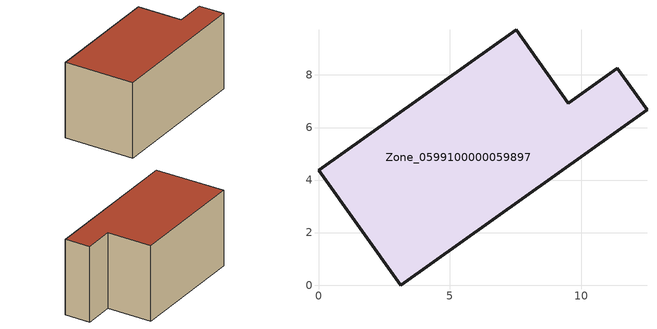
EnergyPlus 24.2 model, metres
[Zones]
Zone_0599100000059897
 floor ground (C_G): 3.12,0 0,4.37 7.52,9.72 9.51,6.93 11.38,8.26 12.51,6.68 z0
 wall outside (C_F): 3.12,0 12.51,6.68 11.38,8.26 9.51,6.93 7.52,9.72 0,4.37 3.12,0 z0:5.8
 roof outside (C_R): 0,4.37 3.12,0 12.51,6.68 11.38,8.26 9.51,6.93 7.52,9.72 z5.8
[BUILDING]
Pand.0599100000059897: North Axis=0; Terrain=City; Loads Convergence Tolerance Value=0.04; Temperature Convergence Tolerance Value=0.4; Solar Distribution=FullExterior; Maximum Number of Warmup Days=25; Minimum Number of Warmup Days=1
[Site:Location]
Rotterdam.The.Hague.AP_ZH_NLD Design_Conditions: Latitude=51.96; Longitude=4.45; Time Zone=1; Elevation=-4.5
[SITE:GROUNDTEMPERATURE:BUILDINGSURFACE]
18, 18, 18, 18, 18, 18, 18, 18, 18, 18, 18, 18
[MATERIAL] Thermal Absorptance=0.9; Solar Absorptance=0.7; Visible Absorptance=0.7
Name | Roughness | Thickness | Conductivity | Density | Specific Heat
G.TI.1975-1991 | MediumSmooth | 0.15 | 0.288461 | 540 | 1210
F.TI.1975-1991 | Rough | 0.3 | 0.230769 | 1920 | 840
R.TI.1975-1991 | MediumRough | 0.2 | 0.153846 | 1500 | 1000
[CONSTRUCTION]
C_G: G.TI.1975-1991
C_F: F.TI.1975-1991
C_R: R.TI.1975-1991
[ZONE]
Zone_0599100000059897: Type=1; Multiplier=1; Ceiling Height=Autocalculate; Volume=Autocalculate; Floor Area=autocalculate; Part of Total Floor Area=Yes
[ZONEINFILTRATION:DESIGNFLOWRATE]
Infil_Zone_0599100000059897: Zone or ZoneList or Space or SpaceList=Zone_0599100000059897; Schedule=AlwaysOn; Design Flow Rate Calculation Method=Flow/Area; Flow Rate per Floor Area=0.003; Constant Term Coefficient=1; Temperature Term Coefficient=0; Velocity Term Coefficient=0; Velocity Squared Term Coefficient=0
[HVACTEMPLATE:ZONE:IDEALLOADSAIRSYSTEM]
Zone_0599100000059897: Maximum Heating Supply Air Temperature=50; Minimum Cooling Supply Air Temperature=13; Maximum Heating Supply Air Humidity Ratio=0.0156; Minimum Cooling Supply Air Humidity Ratio=0.0077; Heating Limit=NoLimit; Cooling Limit=NoLimit; Dehumidification Control Type=ConstantSensibleHeatRatio; Cooling Sensible Heat Ratio=0.7; Dehumidification Setpoint=60; Humidification Control Type=None; Humidification Setpoint=30; Outdoor Air Method=None; Outdoor Air Flow Rate per Person=0.00944; Outdoor Air Flow Rate per Zone Floor Area=0; Outdoor Air Flow Rate per Zone=0; Demand Controlled Ventilation Type=None; Outdoor Air Economizer Type=NoEconomizer; Heat Recovery Type=None; Sensible Heat Recovery Effectiveness=0.7; Latent Heat Recovery Effectiveness=0.65
[ZONECONTROL:THERMOSTAT]
ThermostatControl_Zone_0599100000059897: Zone or ZoneList=Zone_0599100000059897; Control Type Schedule=DualSetpointControlType; Control 1=Thermostat_Zone_0599100000059897; Temperature Difference Between Cutout And Setpoint=0
[THERMOSTATSETPOINT:DUALSETPOINT]
Thermostat_Zone_0599100000059897: Heating Setpoint Temperature Schedule=HeatingSetpoint_Zone_0599100000059897; Cooling Setpoint Temperature Schedule=CoolingSetpoint_Zone_0599100000059897
[SCHEDULE:COMPACT]
HeatingSetpoint_Zone_0599100000059897: Through: 12/31, For: AllDays, Until: 24:00, 21
CoolingSetpoint_Zone_0599100000059897: Through: 12/31, For: AllDays, Until: 24:00, 24
DualSetpointControlType: Through: 12/31, For: AllDays, Until: 24:00, 4
AlwaysOn: Through: 12/31, For: AllDays, Until: 24:00, 1
